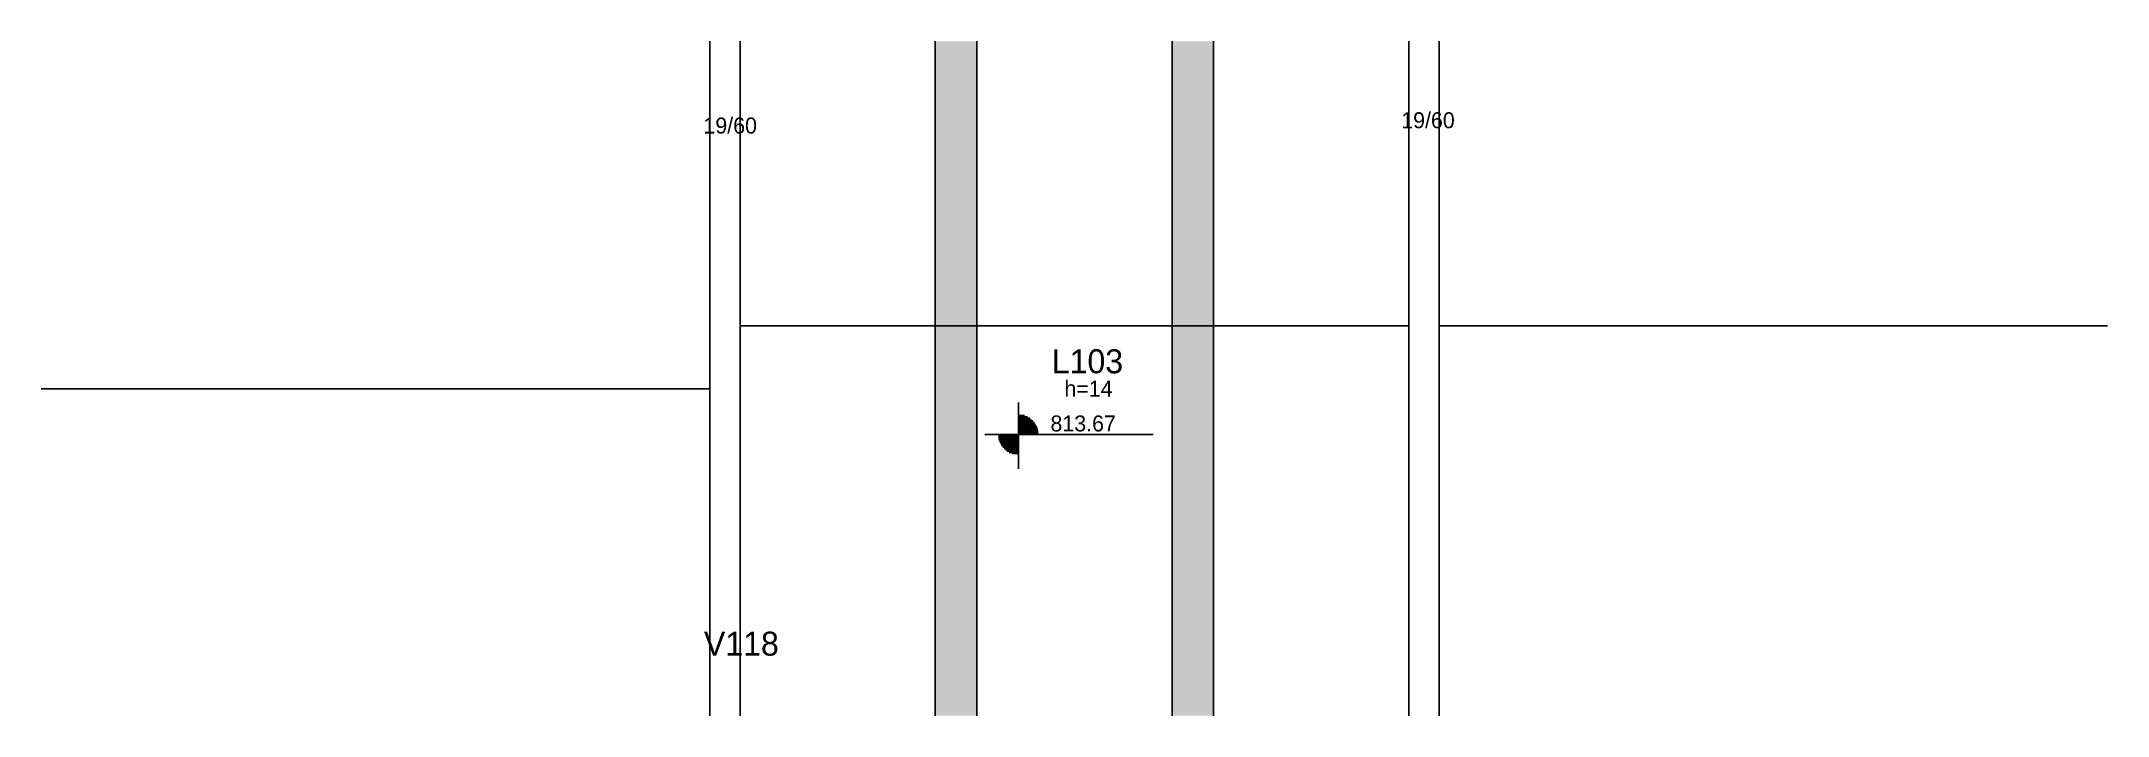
# Model space of a CAD drawing. Header units: metres. Extents: x 3484 to 4776, y 2803 to 3225.
import ezdxf

# ---------------------------------------------------------------- set-up
doc = ezdxf.new("R2010")
doc.units = ezdxf.units.M
for name, color, linetype in [('3', 7, 'Continuous'), ('4', 7, 'Continuous'), ('Hachura', 7, 'Continuous'), ('Painéis', 7, 'Continuous')]:
    doc.layers.add(name, color=color, linetype=linetype)

msp = doc.modelspace()

# ---------------------------------------------------------------- hatches: boundary and pattern name
at = {"layer": 'Hachura'}
h = msp.add_hatch(color=7, dxfattribs=at)
h.dxf.hatch_style = 1
h.paths.add_polyline_path([(4069.4, 2802.8), (4043.4, 2802.8), (4043.4, 2802.8), (4043.4, 3224.8), (4043.4, 3224.8), (4069.4, 3224.8), (4069.4, 3224.8), (4069.4, 2802.8)])
h = msp.add_hatch(color=7, dxfattribs=at)
h.dxf.hatch_style = 1
h.paths.add_polyline_path([(4217.4, 2802.8), (4191.4, 2802.8), (4191.4, 2802.8), (4191.4, 3224.8), (4191.4, 3224.8), (4217.4, 3224.8), (4217.4, 3224.8), (4217.4, 2802.8)])

# ---------------------------------------------------------------- linework, layer by layer
at = {"layer": '3', "color": 7, "lineweight": 25}
for p, q in [((4095.3, 2991.2), (4095.3, 2998.9)), ((4095.3, 2991.2), (4095.3, 2966.2)), ((4095.3, 2990.6), (4099.2, 2990.6)), ((4095.3, 2989.8), (4101.1, 2989.8)), ((4095.3, 2989), (4102.4, 2989)), ((4095.3, 2988.2), (4103.4, 2988.2)), ((4095.3, 2987.4), (4104.3, 2987.4)), ((4095.3, 2986.6), (4105, 2986.6)), ((4095.3, 2985.8), (4105.6, 2985.8)), ((4095.3, 2985), (4106.1, 2985)), ((4082.8, 2978.7), (4074.3, 2978.7)), ((4082.8, 2978.7), (4107.8, 2978.7)), ((4095.3, 2977.9), (4082.8, 2977.9)), ((4095.3, 2977.1), (4082.9, 2977.1)), ((4095.3, 2976.3), (4083, 2976.3)), ((4095.3, 2975.5), (4083.2, 2975.5)), ((4095.3, 2974.7), (4083.5, 2974.7)), ((4095.3, 2973.9), (4083.7, 2973.9)), ((4095.3, 2973.1), (4084.1, 2973.1)), ((4095.3, 2972.4), (4084.5, 2972.4)), ((4095.3, 2984.2), (4106.5, 2984.2)), ((4095.3, 2983.5), (4106.9, 2983.5)), ((4095.3, 2982.7), (4107.2, 2982.7)), ((4095.3, 2981.9), (4107.4, 2981.9)), ((4095.3, 2981.1), (4107.6, 2981.1)), ((4095.3, 2980.3), (4107.7, 2980.3)), ((4095.3, 2979.5), (4107.8, 2979.5)), ((4107.8, 2978.7), (4179.7, 2978.7)), ((4095.3, 2971.6), (4085, 2971.6)), ((4095.3, 2970.8), (4085.6, 2970.8)), ((4095.3, 2970), (4086.4, 2970)), ((4095.3, 2969.2), (4087.2, 2969.2)), ((4095.3, 2968.4), (4088.2, 2968.4)), ((4095.3, 2967.6), (4089.6, 2967.6)), ((4095.3, 2966.8), (4091.5, 2966.8)), ((4095.3, 2966.2), (4095.3, 2957.3))]:
    msp.add_line(p, q, dxfattribs=at)
for points in [[(3902.4, 3224.8), (3902.4, 2802.8)], [(3921.4, 2802.8), (3921.4, 3224.8)], [(4339.4, 3224.8), (4339.4, 2802.8)], [(4358.4, 2802.8), (4358.4, 3224.8)]]:
    msp.add_lwpolyline(points, dxfattribs=at)
at = {"layer": 'Painéis', "color": 7, "lineweight": 25}
for p, q in [((4043.4, 2802.8), (4043.4, 3224.8)), ((4069.4, 2802.8), (4069.4, 3224.8)), ((4191.4, 2802.8), (4191.4, 3224.8)), ((4217.4, 2802.8), (4217.4, 3224.8)), ((4339.4, 3046.8), (3921.4, 3046.8)), ((4776.4, 3046.8), (4358.4, 3046.8)), ((3902.4, 3007.3), (3484.4, 3007.3))]:
    msp.add_line(p, q, dxfattribs=at)

# ---------------------------------------------------------------- texts
at = {"layer": '3', "color": 7, "lineweight": 25}
for s, p in [('19/60', (4334.7, 3170.4)), ('19/60', (3898.4, 3167.1)), ('h=14', (4124.1, 3002.5)), ('813.67', (4115.4, 2980.7))]:
    msp.add_text(s, height=10, dxfattribs=at).set_placement(p)
at = {"layer": '4', "color": 7, "lineweight": 25}
for s, p in [('L103', (4116.2, 3017.1)), ('V118', (3898.7, 2840.4))]:
    msp.add_text(s, height=15, dxfattribs=at).set_placement(p)

doc.saveas('drawing.dxf')
